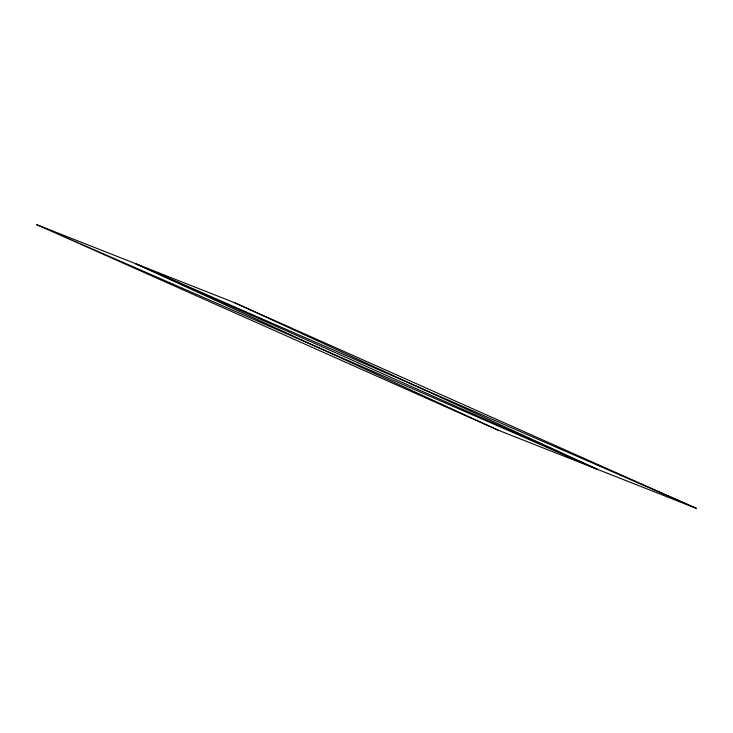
<?xml version="1.0" encoding="UTF-8"?>
<svg xmlns="http://www.w3.org/2000/svg" width="733" height="733" viewBox="0 0 733 733"><rect width="100%" height="100%" fill="white"/><g stroke="black" fill="none" stroke-linecap="round" stroke-linejoin="round"><path stroke-width="1.1" d="M36.65 224.646L234.881 302.839L696.35 508.354L498.119 430.161L36.65 224.646L597.239 469.257L234.881 302.839M498.119 430.161L135.761 263.743L696.35 508.354M135.761 263.743L597.239 469.257"/></g></svg>
